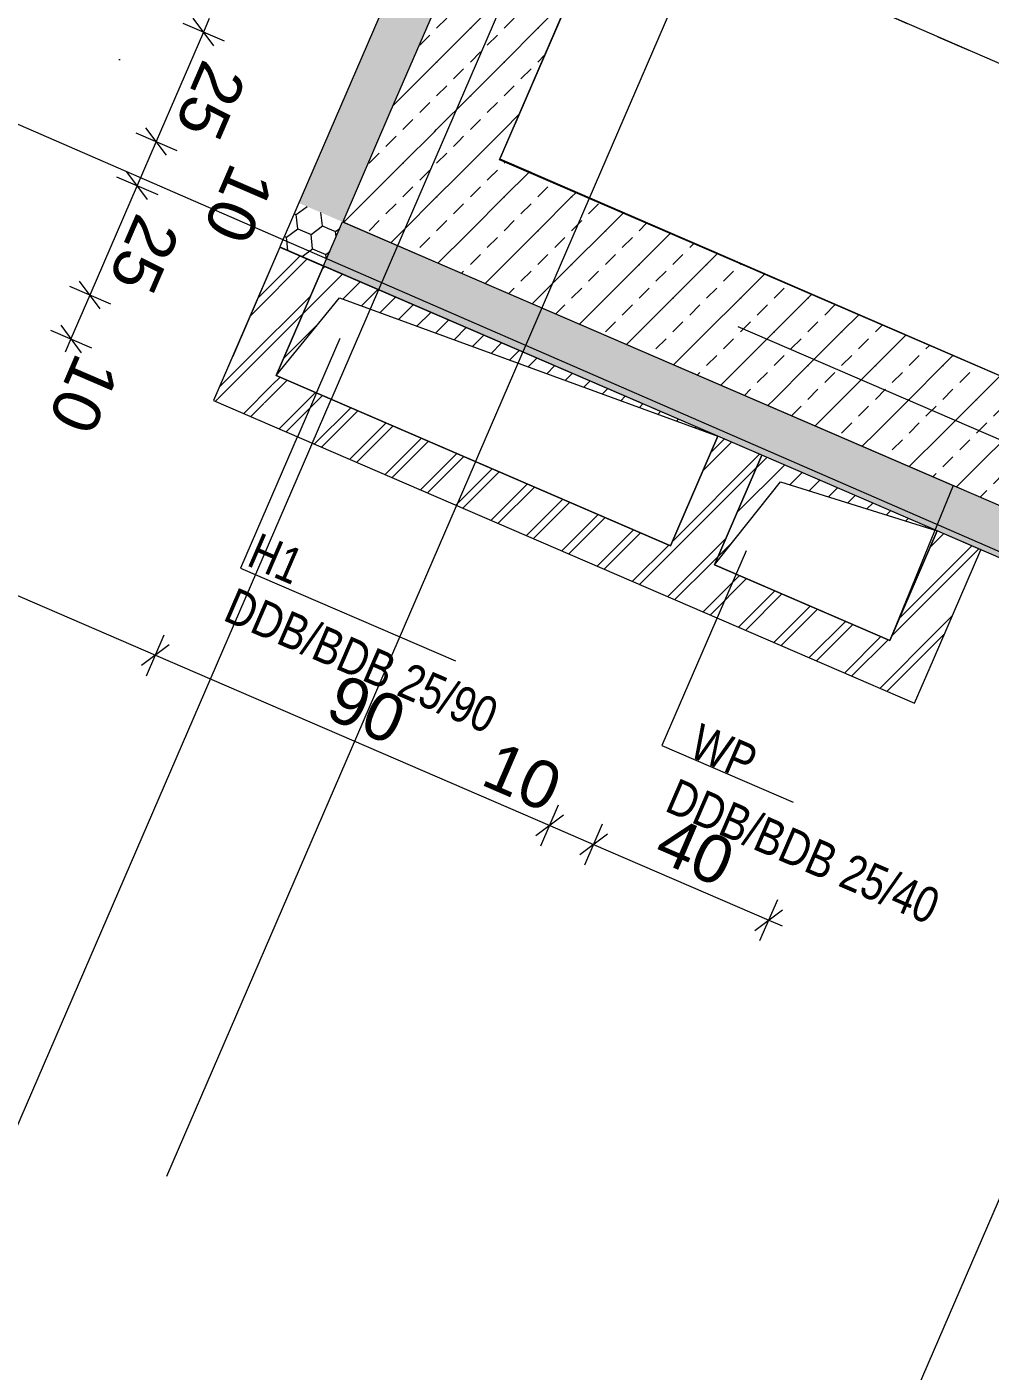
# Model space of a CAD drawing. Header units: millimetres. Extents: x 12535370 to 12575737, y 356204400 to 356234587.
# Drawn here: x 12545228 to 12547246, y 356215500 to 356218318 of the extents above; entities that cross this region are included whole.
import ezdxf
from ezdxf.enums import TextEntityAlignment as Align

# ---------------------------------------------------------------- set-up
doc = ezdxf.new("R2010")
doc.units = ezdxf.units.MM
doc.header["$MEASUREMENT"] = 0
doc.set_wipeout_variables(frame=1)
for name, pattern in [('Dashed Small', [141.111111, 70.555556, -70.555556]), ('Dot & Dashed', [6702.78, 3527.78, -1763.89, 0, -1411.11]), ('Wipeout_Contour', [1000, 0, -1000])]:
    doc.linetypes.add(name, pattern=pattern)
for name, color, linetype in [('New_015 Innenwände', 7, 'Continuous'), ('New_035 Decken', 7, 'Continuous'), ('New_055 Treppen _ Lift', 7, 'Continuous'), ('New_065 Möbel Einrichtung', 7, 'Continuous'), ('New_080 Raumdefinitionen', 7, 'Continuous'), ('New_255 Plangrafiken', 7, 'Continuous'), ('New_290 Raster _ Achsen', 7, 'Continuous'), ('New_GRUNDSTÜCKSGRENZE', 7, 'Continuous')]:
    doc.layers.add(name, color=color, linetype=linetype)
for name, color, linetype, lineweight in [('New_015 Innenwände_Pen_No__1', 7, 'Continuous', 13), ('New_035 Decken_Pen_No__1', 7, 'Continuous', 13), ('New_055 Treppen _ Lift_Pen_No__1', 7, 'Continuous', 13), ('New_065 Möbel Einrichtung_Pen_No__1', 7, 'Continuous', 13), ('New_065 Möbel Einrichtung_Pen_No__91', 255, 'Continuous', 13), ('New_255 Plangrafiken_Pen_No__1', 7, 'Continuous', 13), ('New_255 Plangrafiken_Pen_No__21', 1, 'Continuous', 13), ('New_255 Plangrafiken_Pen_No__39', 8, 'Continuous', 13), ('New_290 Raster _ Achsen_Pen_No__108', 7, 'Continuous', 13), ('New_GRUNDSTÜCKSGRENZE_Pen_No__1', 7, 'Continuous', 13), ('New_HKLS1_Pen_No__21', 1, 'Continuous', 13)]:
    doc.layers.add(name, color=color, linetype=linetype, lineweight=lineweight)
doc.styles.add('GENERATED_STYLE_1', font='arial.ttf')
doc.styles.add('GENERATED_STYLE_2', font='arial.ttf', dxfattribs={"width": 0.8})
doc.dimstyles.new('GENERATED_STYLE__1', dxfattribs={"dimtxt": 125, "dimasz": 47.5, "dimexe": 0.18, "dimexo": 2, "dimgap": 0, "dimtad": 1, "dimlfac": 0.001, "dimzin": 0, "dimdsep": 46, "dimtxsty": 'GENERATED_STYLE_1', "dimblk": 'ARROWHEAD_2', "dimblk1": 'ARROWHEAD_2', "dimblk2": 'ARROWHEAD_2', "dimcen": 0.09, "dimclrd": 7, "dimclre": 7, "dimclrt": 7, "dimadec": 0, "dimazin": 0, "dimtfac": 1, "dimtdec": 4, "dimtmove": 0, "dimatfit": 3, "dimfxl": 1, "dimtolj": 1, "dimtzin": 0, "dimarcsym": 0})
doc.dimstyles.new('GENERATED_STYLE__2', dxfattribs={"dimtxt": 100, "dimasz": 47.5, "dimexe": 0.18, "dimexo": 2, "dimgap": 0, "dimtad": 1, "dimlfac": 0.001, "dimzin": 0, "dimdsep": 46, "dimtxsty": 'GENERATED_STYLE_1', "dimblk": 'ARROWHEAD_2', "dimblk1": 'ARROWHEAD_2', "dimblk2": 'ARROWHEAD_2', "dimcen": 0.09, "dimclrd": 7, "dimclre": 7, "dimclrt": 7, "dimadec": 0, "dimazin": 0, "dimtfac": 1, "dimtdec": 4, "dimtmove": 0, "dimatfit": 3, "dimfxl": 1, "dimtolj": 1, "dimtzin": 0, "dimarcsym": 0})
pattern_1 = [(45, (12240439.157, 356160438.356), (-26.5165043, 26.5165043), [])]
pattern_2 = [(336.63678, (12240439.157, 356160438.356), (20.605793, 47.701166), [30, -60]), (336.63678, (12240490.77, 356160444.36), (20.605793, 47.701166), [30, -60]), (36.63678, (12240466.697, 356160426.46), (-31.007525, 41.695724), [30, -60]), (36.63678, (12240487.303, 356160474.16), (-31.007525, 41.695724), [30, -60]), (96.63678, (12240439.157, 356160438.356), (51.613319, 6.005443), [30, -60]), (96.63678, (12240459.76, 356160486.057), (51.613319, 6.005443), [30, -60])]
pattern_3 = [(45, (12240439.16, 356160438.36), (-70.710678, 70.710678), [30, -20]), (45, (12240403.8, 356160473.71), (-70.710678, 70.710678), [100, 0])]
pattern_4 = [(45, (12240439.16, 356160438.356), (-53.033009, 53.033009), []), (45, (12240428.55, 356160448.96), (-53.033009, 53.033009), [])]

# ---------------------------------------------------------------- blocks, each defined once
blk = doc.blocks.new('Slab_1', base_point=(12539464.4, 356214374.2))
at = {"layer": 'New_035 Decken_Pen_No__1', "color": 7, "linetype": 'Continuous', "lineweight": 13, "flags": 128}
blk.add_lwpolyline([(12545750.2, 356217587.3), (12545889.3, 356217909.2), (12547168.3, 356217356.7), (12547035.4, 356217032.1)], close=True, dxfattribs=at)
blk = doc.blocks.new('Stair_1', base_point=(12240439.2, 356160438.4))
at = {"layer": 'New_055 Treppen _ Lift_Pen_No__1', "color": 7, "linetype": 'Continuous', "lineweight": 13}
for p, q in [((12546725.5, 356219214.7), (12546218.7, 356218041.4)), ((12546725.5, 356219214.7), (12546218.7, 356218041.4)), ((12547007.1, 356218353.6), (12547906.6, 356217963.7)), ((12546218.7, 356218041.4), (12547668.3, 356217413)), ((12546218.7, 356218041.4), (12547668.3, 356217413))]:
    blk.add_line(p, q, dxfattribs=at)
blk = doc.blocks.new('Stair_2', base_point=(12240439.2, 356160438.4))
at = {"layer": 'New_055 Treppen _ Lift_Pen_No__1', "color": 7, "linetype": 'Dashed Small', "lineweight": 13}
for p, q in [((12546725.5, 356219214.7), (12546218.7, 356218041.4)), ((12546725.5, 356219214.7), (12546218.7, 356218041.4)), ((12547007.1, 356218353.6), (12547906.6, 356217963.7)), ((12546218.7, 356218041.4), (12547668.3, 356217413)), ((12546218.7, 356218041.4), (12547668.3, 356217413))]:
    blk.add_line(p, q, dxfattribs=at)
blk = doc.blocks.new('Wall_8', base_point=(12547982.6, 356222124.7))
at = {"layer": 'New_015 Innenwände', "linetype": 'Continuous', "lineweight": 0, "true_color": 0x000000}
h = blk.add_hatch(dxfattribs=at)
h.set_pattern_fill('DÄMMSTOFF__POLYSTYROL_EPS', color=18, style=0, pattern_type=2)
h.set_pattern_definition(pattern_2)
h.paths.add_polyline_path([(12547760.4, 356222493), (12545797.5, 356217948.9), (12545889.3, 356217909.2), (12547852.2, 356222453.4)])
h = blk.add_hatch(dxfattribs=at)
h.set_pattern_fill('BETON_BEWEHRT_SN46', color=18, style=0, pattern_type=2)
h.set_pattern_definition(pattern_3)
h.paths.add_polyline_path([(12546217.9, 356218039.6), (12547982.6, 356222124.7), (12547753.1, 356222223.9), (12545988.4, 356218138.7)])
h = blk.add_hatch(dxfattribs=at)
h.set_pattern_fill('BETON_BEWEHRT_SN46', color=18, style=0, pattern_type=2)
h.set_pattern_definition(pattern_3)
h.paths.add_polyline_path([(12545988.4, 356218138.7), (12545889.3, 356217909.2), (12546217.9, 356218039.6)])
h = blk.add_hatch(dxfattribs=at)
h.set_pattern_fill('BETON_BEWEHRT_SN46', color=18, style=0, pattern_type=2)
h.set_pattern_definition(pattern_3)
h.paths.add_polyline_path([(12546217.9, 356218039.6), (12545889.3, 356217909.2), (12546118.8, 356217810.1)])
h = blk.add_hatch(dxfattribs=at)
h.set_pattern_fill('DÄMMSTOFF__POLYSTYROL_EPS', color=18, style=0, pattern_type=2)
h.set_pattern_definition(pattern_2)
h.paths.add_polyline_path([(12545797.5, 356217948.9), (12545757.8, 356217857.1), (12545889.3, 356217909.2)])
h = blk.add_hatch(dxfattribs=at)
h.set_pattern_fill('DÄMMSTOFF__POLYSTYROL_EPS', color=18, style=0, pattern_type=2)
h.set_pattern_definition(pattern_2)
h.paths.add_polyline_path([(12545889.3, 356217909.2), (12545757.8, 356217857.1), (12545849.6, 356217817.4)])
at = {"layer": 'New_015 Innenwände_Pen_No__1', "color": 7, "linetype": 'Continuous', "lineweight": 13}
for p, q in [((12547753.1, 356222223.9), (12545988.4, 356218138.7)), ((12545988.4, 356218138.7), (12545889.3, 356217909.2)), ((12545889.3, 356217909.2), (12546118.8, 356217810.1))]:
    blk.add_line(p, q, dxfattribs=at)
at = {"layer": 'New_015 Innenwände_Pen_No__1', "color": 7, "linetype": 'Continuous', "lineweight": 13, "flags": 128}
for points in [[(12547760.4, 356222493), (12545757.8, 356217857.1)], [(12546217.9, 356218039.6), (12547982.6, 356222124.7)], [(12545757.8, 356217857.1), (12545849.6, 356217817.4)]]:
    blk.add_lwpolyline(points, dxfattribs=at)
blk = doc.blocks.new('Wall_9', base_point=(12546217.9, 356218039.6))
at = {"layer": 'New_015 Innenwände', "linetype": 'Continuous', "lineweight": 0, "true_color": 0x000000}
h = blk.add_hatch(dxfattribs=at)
h.set_pattern_fill('BETON_BEWEHRT_SN46', color=18, style=0, pattern_type=2)
h.set_pattern_definition(pattern_3)
h.paths.add_polyline_path([(12546118.8, 356217810.1), (12549483.6, 356216356.5), (12549582.8, 356216586), (12546217.9, 356218039.6)])
h = blk.add_hatch(dxfattribs=at)
h.set_pattern_fill('DÄMMSTOFF__POLYSTYROL_EPS', color=18, style=0, pattern_type=2)
h.set_pattern_definition([(66.636458, (12240439.157, 356160438.356), (-47.701051, 20.606061), [30, -60]), (66.636458, (12240433.15, 356160489.97), (-47.701051, 20.606061), [30, -60]), (126.636458, (12240451.053, 356160465.896), (41.695898, 31.007291), [30, -60]), (126.636458, (12240403.35, 356160486.5), (41.695898, 31.007291), [30, -60]), (186.636458, (12240439.157, 356160438.356), (-6.005153, 51.613352), [30, -60]), (186.636458, (12240391.455, 356160458.96), (-6.005153, 51.613352), [30, -60])])
h.paths.add_polyline_path([(12545849.6, 356217817.4), (12549444, 356216264.7), (12549483.6, 356216356.5), (12545889.3, 356217909.2)])
at = {"layer": 'New_015 Innenwände_Pen_No__1', "color": 7, "linetype": 'Continuous', "lineweight": 13}
for p, q in [((12545889.3, 356217909.2), (12546118.8, 356217810.1)), ((12546118.8, 356217810.1), (12549483.6, 356216356.5))]:
    blk.add_line(p, q, dxfattribs=at)
at = {"layer": 'New_015 Innenwände_Pen_No__1', "color": 7, "linetype": 'Continuous', "lineweight": 13, "flags": 128}
for points in [[(12548971.9, 356216849.9), (12546217.9, 356218039.6)], [(12545849.6, 356217817.4), (12549444, 356216264.7)]]:
    blk.add_lwpolyline(points, dxfattribs=at)
blk = doc.blocks.new('Wall_56', base_point=(12545849.4, 356217816.8))
at = {"color": 254, "linetype": 'Wipeout_Contour', "lineweight": 0, "ltscale": 1069315186.155628}
blk.add_wipeout([(12545750.2, 356217587.3), (12545618.8, 356217535.1), (12545710.6, 356217495.5)], dxfattribs=at).dxf.layer = 'New_015 Innenwände'
at = {"layer": 'New_015 Innenwände', "linetype": 'Continuous', "lineweight": 0, "true_color": 0x000000}
h = blk.add_hatch(dxfattribs=at)
h.set_pattern_fill('INSULATION', color=18, style=0, pattern_type=2)
h.set_pattern_definition(pattern_4)
h.paths.add_polyline_path([(12545750.2, 356217587.3), (12545618.8, 356217535.1), (12545710.6, 356217495.5)])
at = {"color": 254, "linetype": 'Wipeout_Contour', "lineweight": 0, "ltscale": 1425754319.978438}
blk.add_wipeout([(12545757.6, 356217856.4), (12545658.4, 356217626.9), (12545750.2, 356217587.3), (12545849.4, 356217816.8)], dxfattribs=at).dxf.layer = 'New_015 Innenwände'
at = {"layer": 'New_015 Innenwände', "linetype": 'Continuous', "lineweight": 0, "true_color": 0x000000}
h = blk.add_hatch(dxfattribs=at)
h.set_pattern_fill('INSULATION', color=18, style=0, pattern_type=2)
h.set_pattern_definition(pattern_4)
h.paths.add_polyline_path([(12545757.6, 356217856.4), (12545658.4, 356217626.9), (12545750.2, 356217587.3), (12545849.4, 356217816.8)])
at = {"layer": 'New_015 Innenwände_Pen_No__1', "color": 7, "linetype": 'Continuous', "lineweight": 13, "flags": 128}
blk.add_lwpolyline([(12545757.6, 356217856.4), (12545849.4, 356217816.8)], dxfattribs=at)
at = {"color": 254, "linetype": 'Wipeout_Contour', "lineweight": 0, "ltscale": 1069315315.845843}
blk.add_wipeout([(12545658.4, 356217626.9), (12545618.8, 356217535.1), (12545750.2, 356217587.3)], dxfattribs=at).dxf.layer = 'New_015 Innenwände'
at = {"layer": 'New_015 Innenwände', "linetype": 'Continuous', "lineweight": 0, "true_color": 0x000000}
h = blk.add_hatch(dxfattribs=at)
h.set_pattern_fill('INSULATION', color=18, style=0, pattern_type=2)
h.set_pattern_definition(pattern_4)
h.paths.add_polyline_path([(12545658.4, 356217626.9), (12545618.8, 356217535.1), (12545750.2, 356217587.3)])
at = {"layer": 'New_015 Innenwände_Pen_No__1', "color": 7, "linetype": 'Continuous', "lineweight": 13, "flags": 128}
for points in [[(12545757.6, 356217856.4), (12545618.8, 356217535.1)], [(12545750.2, 356217587.3), (12545849.4, 356217816.8)], [(12545618.8, 356217535.1), (12545710.6, 356217495.5)]]:
    blk.add_lwpolyline(points, dxfattribs=at)
blk = doc.blocks.new('Wall_57', base_point=(12545750.2, 356217587.3))
at = {"color": 254, "linetype": 'Wipeout_Contour', "lineweight": 0, "ltscale": 1069313641.54431}
blk.add_wipeout([(12547035.4, 356217032.1), (12547087.6, 356216900.6), (12547127.2, 356216992.4)], dxfattribs=at).dxf.layer = 'New_015 Innenwände'
at = {"layer": 'New_015 Innenwände', "linetype": 'Continuous', "lineweight": 0, "true_color": 0x000000}
h = blk.add_hatch(dxfattribs=at)
h.set_pattern_fill('INSULATION', color=18, style=0, pattern_type=2)
h.set_pattern_definition(pattern_4)
h.paths.add_polyline_path([(12547035.4, 356217032.1), (12547087.6, 356216900.6), (12547127.2, 356216992.4)])
at = {"color": 254, "linetype": 'Wipeout_Contour', "lineweight": 0, "ltscale": 1425752575.985965}
blk.add_wipeout([(12547035.4, 356217032.1), (12545750.2, 356217587.3), (12545710.6, 356217495.5), (12546995.8, 356216940.3)], dxfattribs=at).dxf.layer = 'New_015 Innenwände'
at = {"layer": 'New_015 Innenwände', "linetype": 'Continuous', "lineweight": 0, "true_color": 0x000000}
h = blk.add_hatch(dxfattribs=at)
h.set_pattern_fill('INSULATION', color=18, style=0, pattern_type=2)
h.set_pattern_definition(pattern_4)
h.paths.add_polyline_path([(12547035.4, 356217032.1), (12545750.2, 356217587.3), (12545710.6, 356217495.5), (12546995.8, 356216940.3)])
at = {"layer": 'New_015 Innenwände_Pen_No__1', "color": 7, "linetype": 'Continuous', "lineweight": 13, "flags": 128}
blk.add_lwpolyline([(12546576.4, 356217230.4), (12545750.2, 356217587.3)], dxfattribs=at)
at = {"color": 254, "linetype": 'Wipeout_Contour', "lineweight": 0, "ltscale": 1069313584.41321}
blk.add_wipeout([(12546995.8, 356216940.3), (12547087.6, 356216900.6), (12547035.4, 356217032.1)], dxfattribs=at).dxf.layer = 'New_015 Innenwände'
at = {"layer": 'New_015 Innenwände', "linetype": 'Continuous', "lineweight": 0, "true_color": 0x000000}
h = blk.add_hatch(dxfattribs=at)
h.set_pattern_fill('INSULATION', color=18, style=0, pattern_type=2)
h.set_pattern_definition(pattern_4)
h.paths.add_polyline_path([(12546995.8, 356216940.3), (12547087.6, 356216900.6), (12547035.4, 356217032.1)])
at = {"layer": 'New_015 Innenwände_Pen_No__1', "color": 7, "linetype": 'Continuous', "lineweight": 13, "flags": 128}
for points in [[(12545710.6, 356217495.5), (12547087.6, 356216900.6)], [(12547035.4, 356217032.1), (12546668.2, 356217190.7)], [(12547087.6, 356216900.6), (12547127.2, 356216992.4)]]:
    blk.add_lwpolyline(points, dxfattribs=at)
blk = doc.blocks.new('Wall_58', base_point=(12547035.4, 356217032.1))
at = {"color": 254, "linetype": 'Wipeout_Contour', "lineweight": 0, "ltscale": 1425752135.950143}
blk.add_wipeout([(12547127.2, 356216992.4), (12547226.4, 356217221.9), (12547134.6, 356217261.6), (12547035.4, 356217032.1)], dxfattribs=at).dxf.layer = 'New_015 Innenwände'
at = {"layer": 'New_015 Innenwände', "linetype": 'Continuous', "lineweight": 0, "true_color": 0x000000}
h = blk.add_hatch(dxfattribs=at)
h.set_pattern_fill('INSULATION', color=18, style=0, pattern_type=2)
h.set_pattern_definition(pattern_4)
h.paths.add_polyline_path([(12547127.2, 356216992.4), (12547226.4, 356217221.9), (12547134.6, 356217261.6), (12547035.4, 356217032.1)])
at = {"layer": 'New_015 Innenwände_Pen_No__1', "color": 7, "linetype": 'Continuous', "lineweight": 13, "flags": 128}
for points in [[(12547134.6, 356217261.6), (12547035.4, 356217032.1)], [(12547226.4, 356217221.9), (12547134.6, 356217261.6)], [(12547127.2, 356216992.4), (12547226.4, 356217221.9)]]:
    blk.add_lwpolyline(points, dxfattribs=at)
blk = doc.blocks.new('Wall_59', base_point=(12546576.4, 356217230.4))
at = {"color": 254, "linetype": 'Wipeout_Contour', "lineweight": 0, "ltscale": 1425752863.957141}
blk.add_wipeout([(12546668.2, 356217190.7), (12546767.4, 356217420.2), (12546675.6, 356217459.9), (12546576.4, 356217230.4)], dxfattribs=at).dxf.layer = 'New_015 Innenwände'
at = {"layer": 'New_015 Innenwände', "linetype": 'Continuous', "lineweight": 0, "true_color": 0x000000}
h = blk.add_hatch(dxfattribs=at)
h.set_pattern_fill('INSULATION', color=18, style=0, pattern_type=2)
h.set_pattern_definition(pattern_4)
h.paths.add_polyline_path([(12546668.2, 356217190.7), (12546767.4, 356217420.2), (12546675.6, 356217459.9), (12546576.4, 356217230.4)])
at = {"layer": 'New_015 Innenwände_Pen_No__1', "color": 7, "linetype": 'Continuous', "lineweight": 13, "flags": 128}
for points in [[(12546675.6, 356217459.9), (12546576.4, 356217230.4)], [(12546767.4, 356217420.2), (12546675.6, 356217459.9)], [(12546668.2, 356217190.7), (12546767.4, 356217420.2)]]:
    blk.add_lwpolyline(points, dxfattribs=at)
blk = doc.blocks.new('Standard grid marker[24]', base_point=(12539645.8, 356220744.6))
at = {"layer": 'New_290 Raster _ Achsen_Pen_No__108', "color": 7, "linetype": 'Dot & Dashed', "lineweight": 13}
blk.add_line((12540563.8, 356220348), (12561567.2, 356211274.9), dxfattribs=at)
at = {"layer": 'New_290 Raster _ Achsen_Pen_No__108', "color": 7, "lineweight": 13, "style": 'GENERATED_STYLE_1'}
for tag, p in [('AC_MarkerText_1_0', (12539528.5, 356220880.1)), ('AC_MarkerText_1_1', (12562689.2, 356210875))]:
    blk.add_attdef(tag, text='', height=150, rotation=336.6365, dxfattribs=at).set_placement(p, align=Align.TOP_CENTER)
blk = doc.blocks.new('Standard grid marker[27]', base_point=(12552195.2, 356232191.6))
at = {"layer": 'New_290 Raster _ Achsen_Pen_No__108', "color": 7, "linetype": 'Dot & Dashed', "lineweight": 13}
blk.add_line((12551798.6, 356231273.6), (12543740.5, 356212619.7), dxfattribs=at)
at = {"layer": 'New_290 Raster _ Achsen_Pen_No__108', "color": 7, "lineweight": 13, "style": 'GENERATED_STYLE_1'}
for tag, p in [('AC_MarkerText_1_0', (12552307.9, 356232418.3)), ('AC_MarkerText_1_1', (12543317.8, 356211607.1))]:
    blk.add_attdef(tag, text='', height=150, rotation=336.6365, dxfattribs=at).set_placement(p, align=Align.TOP_CENTER)
blk = doc.blocks.new('Hantelbank 10[61]', base_point=(12544903.9, 356215731.2))
at = {"layer": 'New_065 Möbel Einrichtung_Pen_No__1', "color": 7, "linetype": 'Continuous', "lineweight": 13}
for p, q in [((12544690.4, 356215741.4), (12544570.7, 356215464.5)), ((12544745.5, 356215717.6), (12544690.4, 356215741.4)), ((12544745.5, 356215717.6), (12544625.7, 356215440.7)), ((12544818.1, 356215532.8), (12544903.9, 356215731.2)), ((12544977.3, 356215699.5), (12544903.9, 356215731.2)), ((12544891.5, 356215501.1), (12544977.3, 356215699.5)), ((12544588.6, 356215632), (12544580.6, 356215613.6)), ((12544634.5, 356215612.2), (12544588.6, 356215632)), ((12544935, 356215601.7), (12544861.6, 356215633.4)), ((12544626.5, 356215593.7), (12544580.6, 356215613.6)), ((12544923.5, 356215575.1), (12544850.1, 356215606.8)), ((12546066.4, 356214993), (12544689.6, 356215588.4)), ((12546058.4, 356214974.6), (12544681.6, 356215569.9)), ((12544723.8, 356215314.8), (12544810.1, 356215514.4)), ((12544625.7, 356215440.7), (12544570.7, 356215464.5)), ((12544797.3, 356215283.1), (12544883.5, 356215482.6)), ((12545210.6, 356215218.6), (12544838.9, 356215379.3)), ((12545193.4, 356215178.7), (12544821.7, 356215339.5)), ((12544906.9, 356214516.3), (12545255.3, 356215321.9)), ((12544797.3, 356215283.1), (12544723.8, 356215314.8)), ((12545950.3, 356215278.8), (12545864, 356215079.3)), ((12546023.7, 356215247), (12545950.3, 356215278.8)), ((12545937.9, 356215048.6), (12546023.7, 356215247)), ((12545136.4, 356214417), (12545484.7, 356215222.6)), ((12545981.4, 356215149.2), (12545908, 356215181)), ((12545969.9, 356215122.6), (12545896.5, 356215154.3)), ((12545811.8, 356214958.6), (12545440.1, 356215119.3)), ((12546122.3, 356215122.2), (12546002.5, 356214845.4)), ((12546177.3, 356215098.4), (12546122.3, 356215122.2)), ((12546177.3, 356215098.4), (12546057.6, 356214821.6)), ((12545794.6, 356214918.8), (12545422.9, 356215079.5)), ((12545856.5, 356215061.9), (12545770.2, 356214862.4)), ((12545843.6, 356214830.6), (12545929.9, 356215030.1)), ((12546159.4, 356214930.9), (12546113.5, 356214950.8)), ((12546167.4, 356214949.4), (12546121.5, 356214969.2)), ((12546167.4, 356214949.4), (12546159.4, 356214930.9)), ((12545843.6, 356214830.6), (12545770.2, 356214862.4)), ((12546057.6, 356214821.6), (12546002.5, 356214845.4)), ((12545136.4, 356214417), (12544906.9, 356214516.3)), ((12545136.4, 356214417), (12544906.9, 356214516.3)), ((12544891.3, 356214265.9), (12544984.9, 356214482.5)), ((12544964.7, 356214234.1), (12545058.4, 356214450.8)), ((12544964.7, 356214234.1), (12544891.3, 356214265.9)), ((12544964.7, 356214234.1), (12544891.3, 356214265.9))]:
    blk.add_line(p, q, dxfattribs=at)
at = {"layer": 'New_065 Möbel Einrichtung_Pen_No__91', "color": 255, "linetype": 'Continuous', "lineweight": 13, "flags": 128}
for points in [[(12546177.3, 356215098.4), (12546122.3, 356215122.2), (12546066.4, 356214993), (12545937.9, 356215048.6), (12546023.7, 356215247), (12545950.3, 356215278.8), (12545864, 356215079.3), (12544891.5, 356215501.1), (12544977.3, 356215699.5), (12544903.9, 356215731.2), (12544818.1, 356215532.8), (12544689.6, 356215588.4), (12544745.5, 356215717.6), (12544690.4, 356215741.4), (12544634.5, 356215612.2), (12544588.6, 356215632), (12544580.6, 356215613.6), (12544626.5, 356215593.7), (12544570.7, 356215464.5), (12544625.7, 356215440.7), (12544681.6, 356215569.9), (12544810.1, 356215514.4), (12544723.8, 356215314.8), (12544797.3, 356215283.1), (12544821.7, 356215339.5), (12545193.4, 356215178.7), (12544906.9, 356214516.3), (12544984.9, 356214482.5), (12544891.3, 356214265.9), (12544964.7, 356214234.1), (12545058.4, 356214450.8), (12545136.4, 356214417), (12545422.9, 356215079.5), (12545794.6, 356214918.8), (12545770.2, 356214862.4), (12545843.6, 356214830.6), (12545929.9, 356215030.1), (12546058.4, 356214974.6), (12546002.5, 356214845.4), (12546057.6, 356214821.6), (12546113.5, 356214950.8), (12546159.4, 356214930.9), (12546167.4, 356214949.4), (12546121.5, 356214969.2)], [(12545255.3, 356215321.9), (12545210.6, 356215218.6), (12544838.9, 356215379.3), (12544883.5, 356215482.6)], [(12545856.5, 356215061.9), (12545811.8, 356214958.6), (12545440.1, 356215119.3), (12545484.7, 356215222.6)]]:
    blk.add_lwpolyline(points, close=True, dxfattribs=at)
blk = doc.blocks.new('Polyline_3', base_point=(12542745.3, 356210052.2))
at = {"layer": 'New_255 Plangrafiken_Pen_No__1', "color": 7, "linetype": 'Dot & Dashed', "lineweight": 13, "flags": 128}
blk.add_lwpolyline([(12542745.3, 356210052.2), (12542952.2, 356209962.8), (12551193.8, 356229041.2), (12551185.6, 356229044.7)], dxfattribs=at)
blk = doc.blocks.new('*D188', base_point=(12240439.2, 356160438.4))
at = {"layer": 'New_GRUNDSTÜCKSGRENZE_Pen_No__1', "color": 7, "linetype": 'Continuous', "lineweight": 13, "transparency": 16777216}
for p, q in [((12545655.5, 356212135.5), (12547754.6, 356216994.5)), ((12545634, 356212164.4), (12545677, 356212106.5)), ((12545496.9, 356211768.3), (12545655.5, 356212135.5)), ((12545698.5, 356212116.9), (12545612.5, 356212154.1)), ((12545475.4, 356211797.2), (12545518.4, 356211739.3)), ((12545539.9, 356211749.7), (12545453.9, 356211786.9)), ((12545484.8, 356211740.2), (12545496.9, 356211768.3))]:
    blk.add_line(p, q, dxfattribs=at)
at = {"layer": 'New_GRUNDSTÜCKSGRENZE_Pen_No__1', "color": 7, "lineweight": 13, "transparency": 16777216, "insert": (12545515.4, 356211874.3), "char_height": 125, "attachment_point": 7, "rotation": 66.6365, "style": 'GENERATED_STYLE_1'}
blk.add_mtext('\\A1;{\\pql;\\fArial|b0|i0|c0|p0;\\W1.000000;40}', dxfattribs=at)
blk = doc.blocks.new('ARROWHEAD_2')
at = {"color": 0, "linetype": 'Continuous', "lineweight": 0}
for p, q in [((-0.378, -0.655), (0.378, 0.655)), ((0, 0), (-1, 0))]:
    blk.add_line(p, q, dxfattribs=at)
blk = doc.blocks.new('*D189', base_point=(12240439.2, 356160438.4))
at = {"layer": 'New_GRUNDSTÜCKSGRENZE_Pen_No__1', "color": 7, "linetype": 'Continuous', "lineweight": 13, "transparency": 16777216}
for p, q in [((12547797.6, 356216976), (12547711.5, 356217013.1)), ((12547733, 356217023.5), (12547776.1, 356216965.6)), ((12545655.5, 356212135.5), (12547754.6, 356216994.5)), ((12545634, 356212164.4), (12545677, 356212106.5)), ((12545496.9, 356211768.3), (12545655.5, 356212135.5)), ((12545698.5, 356212116.9), (12545612.5, 356212154.1))]:
    blk.add_line(p, q, dxfattribs=at)
at = {"layer": 'New_GRUNDSTÜCKSGRENZE_Pen_No__1', "color": 7, "lineweight": 13, "transparency": 16777216, "insert": (12546631, 356214381), "char_height": 125, "attachment_point": 7, "rotation": 66.6365, "style": 'GENERATED_STYLE_1'}
blk.add_mtext('\\A1;{\\pql;\\fArial|b0|i0|c0|p0;\\W1.000000;5,29\\fArial|b0|i0|c0|p0;\\W1.000000;\\A1{\\H.66x;\\S5^  ;}}', dxfattribs=at)
blk = doc.blocks.new('*D190', base_point=(12240439.2, 356160438.4))
at = {"layer": 'New_GRUNDSTÜCKSGRENZE_Pen_No__1', "color": 7, "linetype": 'Continuous', "lineweight": 13, "transparency": 16777216}
for p, q in [((12547871.8, 356217344.8), (12547914.9, 356217286.9)), ((12547754.6, 356216994.5), (12547893.3, 356217315.8)), ((12547797.6, 356216976), (12547711.5, 356217013.1)), ((12547733, 356217023.5), (12547776.1, 356216965.6)), ((12545655.5, 356212135.5), (12547754.6, 356216994.5))]:
    blk.add_line(p, q, dxfattribs=at)
at = {"layer": 'New_GRUNDSTÜCKSGRENZE_Pen_No__1', "color": 7, "lineweight": 13, "transparency": 16777216, "insert": (12547763.2, 356217077.6), "char_height": 125, "attachment_point": 7, "rotation": 66.6365, "style": 'GENERATED_STYLE_1'}
blk.add_mtext('\\A1;{\\pql;\\fArial|b0|i0|c0|p0;\\W1.000000;35}', dxfattribs=at)
blk = doc.blocks.new('*D211', base_point=(12240439.2, 356160438.4))
at = {"layer": 'New_GRUNDSTÜCKSGRENZE_Pen_No__1', "color": 7, "linetype": 'Continuous', "lineweight": 13, "transparency": 16777216}
for p, q in [((12541421.7, 356218710.4), (12541458.9, 356218796.5)), ((12541377.4, 356218780.6), (12541440.3, 356218753.4)), ((12541469.2, 356218775), (12541411.3, 356218731.9)), ((12541440.3, 356218753.4), (12542266.5, 356218396.5)), ((12542295.4, 356218418.1), (12542237.5, 356218375)), ((12542266.5, 356218396.5), (12545496.9, 356217001))]:
    blk.add_line(p, q, dxfattribs=at)
at = {"layer": 'New_GRUNDSTÜCKSGRENZE_Pen_No__1', "color": 7, "lineweight": 13, "transparency": 16777216, "insert": (12541791.3, 356218623.6), "char_height": 100, "attachment_point": 7, "rotation": 336.6365, "style": 'GENERATED_STYLE_1'}
blk.add_mtext('\\A1;{\\pql;\\fArial|b0|i0|c0|p0;\\W1.000000;90}', dxfattribs=at)
blk = doc.blocks.new('*D212', base_point=(12240439.2, 356160438.4))
at = {"layer": 'New_GRUNDSTÜCKSGRENZE_Pen_No__1', "color": 7, "linetype": 'Continuous', "lineweight": 13, "transparency": 16777216}
for p, q in [((12541440.3, 356218753.4), (12542266.5, 356218396.5)), ((12542295.4, 356218418.1), (12542237.5, 356218375)), ((12542247.9, 356218353.5), (12542285.1, 356218439.6)), ((12542266.5, 356218396.5), (12545496.9, 356217001)), ((12545525.9, 356217022.5), (12545468, 356216979.5))]:
    blk.add_line(p, q, dxfattribs=at)
at = {"layer": 'New_GRUNDSTÜCKSGRENZE_Pen_No__1', "color": 7, "lineweight": 13, "transparency": 16777216, "insert": (12543767.1, 356217770.1), "char_height": 100, "attachment_point": 7, "rotation": 336.6365, "style": 'GENERATED_STYLE_1'}
blk.add_mtext('\\A1;{\\pql;\\fArial|b0|i0|c0|p0;\\W1.000000;3,52}', dxfattribs=at)
blk = doc.blocks.new('*D213', base_point=(12240439.2, 356160438.4))
at = {"layer": 'New_GRUNDSTÜCKSGRENZE_Pen_No__1', "color": 7, "linetype": 'Continuous', "lineweight": 13, "transparency": 16777216}
for p, q in [((12542266.5, 356218396.5), (12545496.9, 356217001)), ((12545478.3, 356216958), (12545515.5, 356217044)), ((12545525.9, 356217022.5), (12545468, 356216979.5)), ((12545496.9, 356217001), (12546323.1, 356216644.1))]:
    blk.add_line(p, q, dxfattribs=at)
blk = doc.blocks.new('*D214', base_point=(12240439.2, 356160438.4))
at = {"layer": 'New_GRUNDSTÜCKSGRENZE_Pen_No__1', "color": 7, "linetype": 'Continuous', "lineweight": 13, "transparency": 16777216}
for p, q in [((12545525.9, 356217022.5), (12545468, 356216979.5)), ((12545496.9, 356217001), (12546323.1, 356216644.1)), ((12546304.6, 356216601.1), (12546341.7, 356216687.1)), ((12546352.1, 356216665.6), (12546294.2, 356216622.6)), ((12546323.2, 356216644.1), (12546415, 356216604.4))]:
    blk.add_line(p, q, dxfattribs=at)
at = {"layer": 'New_GRUNDSTÜCKSGRENZE_Pen_No__1', "color": 7, "lineweight": 13, "transparency": 16777216, "char_height": 100, "attachment_point": 7, "rotation": 336.6365, "style": 'GENERATED_STYLE_1'}
for s, insert in [('\\A1;{\\pql;\\fArial|b0|i0|c0|p0;\\W1.000000;90}', (12545848, 356216871.2)), ('\\A1;{\\pql;\\fArial|b0|i0|c0|p0;\\W1.000000;10}', (12546174.5, 356216730.1))]:
    blk.add_mtext(s, dxfattribs=dict(at, insert=insert))
blk = doc.blocks.new('*D215', base_point=(12240439.2, 356160438.4))
at = {"layer": 'New_GRUNDSTÜCKSGRENZE_Pen_No__1', "color": 7, "linetype": 'Continuous', "lineweight": 13, "transparency": 16777216}
for p, q in [((12546352.1, 356216665.6), (12546294.2, 356216622.6)), ((12546323.2, 356216644.1), (12546415, 356216604.4)), ((12546443.9, 356216626), (12546386, 356216582.9))]:
    blk.add_line(p, q, dxfattribs=at)
blk = doc.blocks.new('*D216', base_point=(12240439.2, 356160438.4))
at = {"layer": 'New_GRUNDSTÜCKSGRENZE_Pen_No__1', "color": 7, "linetype": 'Continuous', "lineweight": 13, "transparency": 16777216}
for p, q in [((12546323.2, 356216644.1), (12546415, 356216604.4)), ((12546396.4, 356216561.4), (12546433.6, 356216647.5)), ((12546443.9, 356216626), (12546386, 356216582.9)), ((12546415, 356216604.4), (12546782.2, 356216445.8)), ((12546763.6, 356216402.8), (12546800.8, 356216488.8)), ((12546753.2, 356216424.3), (12546811.1, 356216467.3)), ((12546782.2, 356216445.8), (12546810.2, 356216433.7))]:
    blk.add_line(p, q, dxfattribs=at)
at = {"layer": 'New_GRUNDSTÜCKSGRENZE_Pen_No__1', "color": 7, "lineweight": 13, "transparency": 16777216, "insert": (12546536.5, 356216573.7), "char_height": 100, "attachment_point": 7, "rotation": 336.6365, "style": 'GENERATED_STYLE_1'}
blk.add_mtext('\\A1;{\\pql;\\fArial|b0|i0|c0|p0;\\W1.000000;40}', dxfattribs=at)
blk = doc.blocks.new('*D217', base_point=(12240439.2, 356160438.4))
at = {"layer": 'New_GRUNDSTÜCKSGRENZE_Pen_No__1', "color": 7, "linetype": 'Continuous', "lineweight": 13, "transparency": 16777216}
for p, q in [((12545619.2, 356218278.4), (12545576.1, 356218336.3)), ((12545609.8, 356218335.4), (12545597.7, 356218307.3)), ((12545597.7, 356218307.3), (12545498.6, 356218077.9)), ((12545554.6, 356218325.9), (12545640.7, 356218288.8)), ((12545520.2, 356218048.9), (12545477.1, 356218106.8)), ((12545455.6, 356218096.4), (12545541.7, 356218059.3))]:
    blk.add_line(p, q, dxfattribs=at)
at = {"layer": 'New_GRUNDSTÜCKSGRENZE_Pen_No__1', "color": 7, "lineweight": 13, "transparency": 16777216, "char_height": 100, "attachment_point": 7, "rotation": 246.6527, "style": 'GENERATED_STYLE_1'}
for s, insert in [('\\A1;{\\pql;\\fArial|b0|i0|c0|p0;\\W1.000000;25}', (12545596.7, 356218254.7)), ('\\A1;{\\pql;\\fArial|b0|i0|c0|p0;\\W1.000000;10}', (12545655.8, 356218038.3))]:
    blk.add_mtext(s, dxfattribs=dict(at, insert=insert))
blk = doc.blocks.new('*D218', base_point=(12240439.2, 356160438.4))
at = {"layer": 'New_GRUNDSTÜCKSGRENZE_Pen_No__1', "color": 7, "linetype": 'Continuous', "lineweight": 13, "transparency": 16777216}
for p, q in [((12545597.7, 356218307.3), (12545498.6, 356218077.9)), ((12545520.2, 356218048.9), (12545477.1, 356218106.8)), ((12545455.6, 356218096.4), (12545541.7, 356218059.3)), ((12545498.6, 356218077.9), (12545458.7, 356217985.4)), ((12545415.7, 356218004), (12545501.7, 356217966.8)), ((12545480.2, 356217956.5), (12545437.2, 356218014.4))]:
    blk.add_line(p, q, dxfattribs=at)
blk = doc.blocks.new('*D219', base_point=(12240439.2, 356160438.4))
at = {"layer": 'New_GRUNDSTÜCKSGRENZE_Pen_No__1', "color": 7, "linetype": 'Continuous', "lineweight": 13, "transparency": 16777216}
for p, q in [((12545498.6, 356218077.9), (12545458.7, 356217985.4)), ((12545415.7, 356218004), (12545501.7, 356217966.8)), ((12545480.2, 356217956.5), (12545437.2, 356218014.4)), ((12545458.7, 356217985.4), (12545359.6, 356217755.9)), ((12545316.6, 356217774.5), (12545402.7, 356217737.3)), ((12545381.2, 356217726.9), (12545338.1, 356217784.8))]:
    blk.add_line(p, q, dxfattribs=at)
at = {"layer": 'New_GRUNDSTÜCKSGRENZE_Pen_No__1', "color": 7, "lineweight": 13, "transparency": 16777216, "insert": (12545457.8, 356217932.7), "char_height": 100, "attachment_point": 7, "rotation": 246.6527, "style": 'GENERATED_STYLE_1'}
blk.add_mtext('\\A1;{\\pql;\\fArial|b0|i0|c0|p0;\\W1.000000;25}', dxfattribs=at)
blk = doc.blocks.new('*D220', base_point=(12240439.2, 356160438.4))
at = {"layer": 'New_GRUNDSTÜCKSGRENZE_Pen_No__1', "color": 7, "linetype": 'Continuous', "lineweight": 13, "transparency": 16777216}
for p, q in [((12545458.7, 356217985.4), (12545359.6, 356217755.9)), ((12545316.6, 356217774.5), (12545402.7, 356217737.3)), ((12545381.2, 356217726.9), (12545338.1, 356217784.8)), ((12545359.6, 356217755.9), (12545320, 356217664.1)), ((12545298.5, 356217693), (12545341.6, 356217635.1)), ((12545277, 356217682.7), (12545363, 356217645.5)), ((12545320, 356217664.1), (12545307.9, 356217636))]:
    blk.add_line(p, q, dxfattribs=at)
at = {"layer": 'New_GRUNDSTÜCKSGRENZE_Pen_No__1', "color": 7, "lineweight": 13, "transparency": 16777216, "insert": (12545331.2, 356217639.6), "char_height": 100, "attachment_point": 7, "rotation": 246.6527, "style": 'GENERATED_STYLE_1'}
blk.add_mtext('\\A1;{\\pql;\\fArial|b0|i0|c0|p0;\\W1.000000;10}', dxfattribs=at)
blk = doc.blocks.new('*D274', base_point=(12240439.2, 356160438.4))
at = {"layer": 'New_GRUNDSTÜCKSGRENZE_Pen_No__1', "color": 7, "linetype": 'Continuous', "lineweight": 13, "transparency": 16777216}
for p, q in [((12543377.2, 356219018.7), (12543337.5, 356218926.6)), ((12543359, 356218897.7), (12543316, 356218955.6)), ((12543337.5, 356218926.6), (12541229.7, 356214047.3)), ((12543294.5, 356218945.2), (12543380.5, 356218908.1)), ((12541186.7, 356214065.9), (12541272.7, 356214028.8)), ((12541251.2, 356214018.4), (12541208.2, 356214076.3)), ((12541229.7, 356214047.3), (12541071.1, 356213680.1))]:
    blk.add_line(p, q, dxfattribs=at)
at = {"layer": 'New_GRUNDSTÜCKSGRENZE_Pen_No__1', "color": 7, "lineweight": 13, "transparency": 16777216, "char_height": 125, "attachment_point": 7, "rotation": 66.6365, "style": 'GENERATED_STYLE_1'}
for s, insert in [('\\A1;{\\pql;\\fArial|b0|i0|c0|p0;\\W1.000000;10}', (12543231.8, 356218744.9)), ('\\A1;{\\pql;\\fArial|b0|i0|c0|p0;\\W1.000000;5,31\\fArial|b0|i0|c0|p0;\\W1.000000;\\A1{\\H.66x;\\S5^  ;}}', (12542209.5, 356216303))]:
    blk.add_mtext(s, dxfattribs=dict(at, insert=insert))
blk = doc.blocks.new('*D276', base_point=(12240439.2, 356160438.4))
at = {"layer": 'New_GRUNDSTÜCKSGRENZE_Pen_No__1', "color": 7, "linetype": 'Continuous', "lineweight": 13, "transparency": 16777216}
for p, q in [((12540318.5, 356215886.2), (12540355.7, 356215972.3)), ((12540366.1, 356215950.8), (12540308.2, 356215907.7)), ((12540309.1, 356215941.4), (12540337.1, 356215929.2)), ((12540337.1, 356215929.2), (12547810, 356212701.1)), ((12547791.4, 356212658.1), (12547828.5, 356212744.1)), ((12547838.9, 356212722.6), (12547781, 356212679.6)), ((12547810, 356212701.1), (12548039.5, 356212602))]:
    blk.add_line(p, q, dxfattribs=at)
at = {"layer": 'New_GRUNDSTÜCKSGRENZE_Pen_No__1', "color": 7, "lineweight": 13, "transparency": 16777216, "insert": (12543930.3, 356214404.3), "char_height": 125, "attachment_point": 7, "rotation": 336.6365, "style": 'GENERATED_STYLE_1'}
blk.add_mtext('\\A1;{\\pql;\\fArial|b0|i0|c0|p0;\\W1.000000;8,14}', dxfattribs=at)

msp = doc.modelspace()

# ---------------------------------------------------------------- hatches: boundary and pattern name
at = {"layer": 'New_255 Plangrafiken_Pen_No__39', "linetype": 'Continuous', "lineweight": 13}
h = msp.add_hatch(dxfattribs=at)
h.set_pattern_fill('FEUERFESTER_STEIN', color=8, style=0, pattern_type=2)
h.set_pattern_definition(pattern_1)
h.paths.add_polyline_path([(12545750.224, 356217587.282), (12545882.608, 356217749.975), (12546675.571, 356217459.876), (12545849.365, 356217816.784)])
h = msp.add_hatch(dxfattribs=at)
h.set_pattern_fill('FEUERFESTER_STEIN', color=8, style=0, pattern_type=2)
h.set_pattern_definition(pattern_1)
h.paths.add_polyline_path([(12546668.231, 356217190.718), (12546806.679, 356217364.335), (12547134.575, 356217261.594), (12546767.372, 356217420.22)])

# ---------------------------------------------------------------- linework, layer by layer
at = {"layer": 'New_080 Raumdefinitionen', "color": 21, "linetype": 'Continuous', "lineweight": 0, "true_color": 0xffa8a8, "flags": 128}
msp.add_lwpolyline([(12547265.226, 356211440.11), (12548885.941, 356215191.909), (12550145.69, 356214647.718), (12550623.23, 356215755.317), (12541739.009, 356219625.488), (12539792.406, 356214668.244)], close=True, dxfattribs=at)
at = {"layer": 'New_255 Plangrafiken_Pen_No__21', "color": 1, "linetype": 'Continuous', "lineweight": 13, "flags": 128}
for points in [[(12545750.224, 356217587.282), (12545882.608, 356217749.975), (12546675.571, 356217459.876), (12545849.365, 356217816.784)], [(12546668.231, 356217190.718), (12546806.679, 356217364.335), (12547134.575, 356217261.594), (12546767.372, 356217420.22)]]:
    msp.add_lwpolyline(points, close=True, dxfattribs=at)

# ---------------------------------------------------------------- block references
at = {"layer": 'New_015 Innenwände', "color": 7, "lineweight": 13}
for name, p in [('Wall_8', (12547982.601, 356222124.743)), ('Wall_9', (12546217.915, 356218039.601))]:
    msp.add_blockref(name, p, dxfattribs=at)
at = {"layer": 'New_035 Decken', "color": 7, "linetype": 'Continuous', "lineweight": 13}
msp.add_blockref('Slab_1', (12539464.379, 356214374.22), dxfattribs=at)
at = {"layer": 'New_055 Treppen _ Lift', "color": 7, "linetype": 'Continuous', "lineweight": 13}
for name in ['Stair_1', 'Stair_2']:
    msp.add_blockref(name, (12240439.157, 356160438.356), dxfattribs=at)
at = {"layer": 'New_065 Möbel Einrichtung', "color": 7, "linetype": 'Continuous', "lineweight": 13}
msp.add_blockref('Hantelbank 10[61]', (12544903.9, 356215731.247), dxfattribs=at)

# ---------------------------------------------------------------- texts
at = {"layer": 'New_255 Plangrafiken_Pen_No__1', "color": 7, "linetype": 'Continuous', "lineweight": 13, "insert": (12546560.925, 356216674.786), "char_height": 75, "attachment_point": 7, "rotation": 336.636458, "style": 'GENERATED_STYLE_2'}
msp.add_mtext('\\A1;{\\pql;\\fArial|b0|i0|c0|p0;\\W0.800000;WP\\P\\pql;\\fArial|b0|i0|c0|p0;\\W0.800000;DDB/BDB 25/\\fArial|b0|i0|c0|p0;\\W0.800000;40\\P\\pql;\\fArial|b0|i0|c0|p0;\\H1.029164x;\\W0.800000;}', dxfattribs=at)

# ---------------------------------------------------------------- dimensions: what is measured, and where the dimension line sits
at = {"layer": 'New_GRUNDSTÜCKSGRENZE', "color": 7, "linetype": 'Continuous', "lineweight": 13}
for base, p1, p2, dimstyle, picture, middle in [((12542266.474, 356218396.522), (12541764.949, 356219505.034), (12542591.155, 356219148.127), 'GENERATED_STYLE__2', '*D211', (12541880.975, 356218639.303)), ((12547809.953, 356212701.1), (12539792.406, 356214668.244), (12548075.584, 356213316.01), 'GENERATED_STYLE__1', '*D276', (12544103.649, 356214397.476))]:
    dim = msp.add_linear_dim(base=base, p1=p1, p2=p2, angle=336.636458, dimstyle=dimstyle, dxfattribs=at)
    dim.commit()
    dim.dimension.update_dxf_attribs({"geometry": picture, "text_midpoint": middle, "dimtype": 160, "text_rotation": 336.636458})

# ---------------------------------------------------------------- next in the draw order: block references
at = {"layer": 'New_015 Innenwände', "color": 7, "lineweight": 13}
msp.add_blockref('Wall_56', (12545849.365, 356217816.784), dxfattribs=at)

# ---------------------------------------------------------------- next in the draw order: block references
msp.add_blockref('Wall_57', (12545750.224, 356217587.282), dxfattribs=at)

# ---------------------------------------------------------------- next in the draw order: dimensions: what is measured, and where the dimension line sits
at = {"layer": 'New_GRUNDSTÜCKSGRENZE', "color": 7, "linetype": 'Continuous', "lineweight": 13}
for base, p1, p2, picture, middle in [((12545498.615, 356218077.866), (12546217.915, 356218039.601), (12545889.273, 356217909.24), '*D217', (12545612.474, 356218165.013)), ((12545458.706, 356217985.41), (12545889.273, 356217909.24), (12545849.365, 356217816.784), '*D218', (12545671.533, 356217948.57))]:
    dim = msp.add_linear_dim(base=base, p1=p1, p2=p2, angle=246.652736, dimstyle='GENERATED_STYLE__2', dxfattribs=at)
    dim.commit()
    dim.dimension.update_dxf_attribs({"geometry": picture, "text_midpoint": middle, "dimtype": 160, "text_rotation": 246.652736})

# ---------------------------------------------------------------- next in the draw order: linework, layer by layer
at = {"layer": 'New_255 Plangrafiken_Pen_No__1', "color": 7, "linetype": 'Continuous', "lineweight": 13}
msp.add_lwpolyline([(12545883.298, 356217665.121), (12545675.387, 356217183.827), (12546125.571, 356216989.355)], dxfattribs=at)

# ---------------------------------------------------------------- next in the draw order: block references
at = {"layer": 'New_015 Innenwände', "color": 7, "lineweight": 13}
for name, p in [('Wall_59', (12546576.431, 356217230.374)), ('Wall_58', (12547035.434, 356217032.092))]:
    msp.add_blockref(name, p, dxfattribs=at)

# ---------------------------------------------------------------- next in the draw order: texts
at = {"layer": 'New_255 Plangrafiken_Pen_No__1', "color": 7, "linetype": 'Continuous', "lineweight": 13, "insert": (12545635.471, 356217074.566), "char_height": 75, "attachment_point": 7, "rotation": 336.636458, "style": 'GENERATED_STYLE_2'}
msp.add_mtext('\\A1;{\\pql;\\fArial|b0|i0|c0|p0;\\W0.800000;H1\\P\\pql;\\fArial|b0|i0|c0|p0;\\W0.800000;DDB/BDB 2\\fArial|b0|i0|c0|p0;\\W0.800000;5/90\\P\\pql;\\fArial|b0|i0|c0|p0;\\H1.029164x;\\W0.800000;}', dxfattribs=at)

# ---------------------------------------------------------------- next in the draw order: dimensions: what is measured, and where the dimension line sits
at = {"layer": 'New_GRUNDSTÜCKSGRENZE', "color": 7, "linetype": 'Continuous', "lineweight": 13}
for base, p1, p2, angle, picture, middle, turn in [((12545496.936, 356217001.016), (12542591.155, 356219148.127), (12545889.273, 356217909.24), 336.636458, '*D212', (12543905.791, 356217764.617), 336.636458), ((12545496.962, 356217001.005), (12545889.273, 356217909.24), (12545750.224, 356217587.282), 336.636458, '*D213', (12545521.021, 356217066.864), 336.636458), ((12545359.631, 356217755.88), (12545849.365, 356217816.784), (12545750.224, 356217587.282), 246.652736, '*D219', (12545473.504, 356217843.059), 246.652736), ((12545320.012, 356217664.094), (12545750.224, 356217587.282), (12545618.767, 356217535.138), 246.652736, '*D220', (12545346.962, 356217549.898), 246.652736)]:
    dim = msp.add_linear_dim(base=base, p1=p1, p2=p2, angle=angle, dimstyle='GENERATED_STYLE__2', dxfattribs=at)
    dim.commit()
    dim.dimension.update_dxf_attribs({"geometry": picture, "text_midpoint": middle, "dimtype": 160, "text_rotation": turn})

# ---------------------------------------------------------------- next in the draw order: linework, layer by layer
at = {"layer": 'New_255 Plangrafiken_Pen_No__1', "color": 7, "linetype": 'Continuous', "lineweight": 13}
msp.add_lwpolyline([(12546734.426, 356217220.025), (12546558.092, 356216811.828), (12546832.839, 356216693.142)], dxfattribs=at)
at = {"layer": 'New_HKLS1_Pen_No__21', "color": 1, "linetype": 'Continuous', "lineweight": 13}
for points in [[(12545750.224, 356217587.282), (12546576.431, 356217230.374), (12546675.571, 356217459.876), (12545849.365, 356217816.784)], [(12546668.231, 356217190.718), (12547035.434, 356217032.092), (12547134.575, 356217261.594), (12546767.372, 356217420.22)]]:
    msp.add_lwpolyline(points, close=True, dxfattribs=at)

# ---------------------------------------------------------------- next in the draw order: block references
at = {"layer": 'New_255 Plangrafiken', "color": 7, "linetype": 'Dot & Dashed', "lineweight": 13}
msp.add_blockref('Polyline_3', (12542745.3, 356210052.156), dxfattribs=at)
at = {"layer": 'New_290 Raster _ Achsen', "color": 7, "linetype": 'Continuous', "lineweight": 13}
for name, p in [('Standard grid marker[27]', (12552195.197, 356232191.641)), ('Standard grid marker[24]', (12539645.773, 356220744.612))]:
    msp.add_blockref(name, p, dxfattribs=at)

# ---------------------------------------------------------------- next in the draw order: dimensions: what is measured, and where the dimension line sits
at = {"layer": 'New_GRUNDSTÜCKSGRENZE', "color": 7, "linetype": 'Continuous', "lineweight": 13}
for base, p1, p2, angle, dimstyle, picture, middle, turn in [((12541229.716, 356214047.35), (12544656.511, 356218356.846), (12548514.16, 356210900.591), 246.636458, 'GENERATED_STYLE__1', '*D274', (12542255.552, 356216642.706), 66.636458), ((12546323.169, 356216644.097), (12545750.224, 356217587.282), (12546576.431, 356217230.374), 336.636458, 'GENERATED_STYLE__2', '*D214', (12545937.656, 356216886.884), 336.636458), ((12547893.348, 356217315.842), (12548305.274, 356216756.636), (12548444.071, 356217077.939), 66.636458, 'GENERATED_STYLE__1', '*D190', (12547743.539, 356217189.695), 66.636458), ((12546414.969, 356216604.441), (12546576.431, 356217230.374), (12546668.231, 356217190.718), 336.636458, 'GENERATED_STYLE__2', '*D215', (12546264.172, 356216745.835), 336.636458), ((12546782.172, 356216445.815), (12546668.231, 356217190.718), (12547035.434, 356217032.092), 336.636458, 'GENERATED_STYLE__2', '*D216', (12546626.175, 356216589.456), 336.636458), ((12547754.55, 356216994.539), (12548514.16, 356210900.591), (12548305.274, 356216756.636), 66.636458, 'GENERATED_STYLE__1', '*D189', (12546676.983, 356214720.719), 66.636458), ((12545655.517, 356212135.478), (12548511.57, 356210465.983), (12548514.16, 356210900.591), 66.636458, 'GENERATED_STYLE__1', '*D188', (12545495.794, 356211986.381), 66.636458)]:
    dim = msp.add_linear_dim(base=base, p1=p1, p2=p2, angle=angle, dimstyle=dimstyle, dxfattribs=at)
    dim.commit()
    dim.dimension.update_dxf_attribs({"geometry": picture, "text_midpoint": middle, "dimtype": 160, "text_rotation": turn})

doc.saveas('drawing.dxf')
